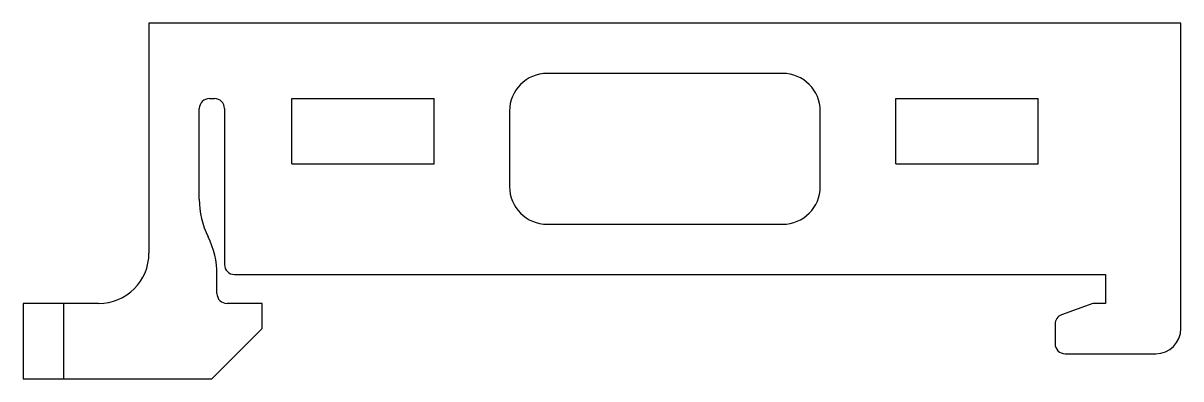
# Model space of a CAD drawing. Header units: millimetres. Extents: x -25.5 to 20.5, y -4.2 to 10.
import ezdxf

# ---------------------------------------------------------------- set-up
doc = ezdxf.new("R2010")
doc.units = ezdxf.units.MM

msp = doc.modelspace()

# ---------------------------------------------------------------- linework, layer by layer
at = {"color": 7, "linetype": 'Continuous', "lineweight": 25}
for p, q in [((-20.5, 10), (-20.5, 0.85)), ((20.5, 10), (-20.5, 10)), ((20.5, -2.15), (20.5, 10)), ((4.675, 8), (-4.675, 8)), ((-18.1, 7), (-17.9, 7)), ((-14.825, 7), (-9.175, 7)), ((-14.825, 4.4), (-14.825, 7)), ((-9.175, 4.4), (-9.175, 7)), ((9.175, 7), (14.825, 7)), ((9.175, 4.4), (9.175, 7)), ((14.825, 4.4), (14.825, 7)), ((-18.5, 3), (-18.5, 6.6)), ((-17.5, 6.6), (-17.5, 0.4)), ((-6.175, 6.5), (-6.175, 3.5)), ((6.175, 3.5), (6.175, 6.5)), ((-14.825, 4.4), (-9.175, 4.4)), ((9.175, 4.4), (14.825, 4.4)), ((-4.675, 2), (4.675, 2)), ((-17.8, -0.75), (-17.8, 0)), ((-17.1, 0), (17.5, 0)), ((17.5, 0), (17.5, -1.15)), ((-22.5, -1.15), (-25.5, -1.15)), ((-25.5, -1.15), (-25.5, -4.15)), ((-23.9, -1.15), (-23.9, -4.15)), ((-16, -1.15), (-17.4, -1.15)), ((-16, -2.15), (-16, -1.15)), ((17, -1.15), (15.763, -1.6)), ((17.5, -1.15), (17, -1.15)), ((-18, -4.15), (-16, -2.15)), ((15.5, -1.976), (15.5, -2.75)), ((15.9, -3.15), (19.5, -3.15)), ((-25.5, -4.15), (-18, -4.15))]:
    msp.add_line(p, q, dxfattribs=at)
for centre, radius, start, end in [((-4.675, 6.5), 1.5, 90, 180), ((4.675, 6.5), 1.5, 0, 90), ((-18.1, 6.6), 0.4, 90, 180), ((-17.9, 6.6), 0.4, 0, 90), ((-4.675, 3.5), 1.5, 180, 270), ((4.675, 3.5), 1.5, 270, 0), ((-15.111, 3), 3.389, 180, 206.268), ((-21.189, 0), 3.389, 0, 26.268), ((-22.5, 0.85), 2, 270, 0), ((-17.1, 0.4), 0.4, 180, 270), ((-17.4, -0.75), 0.4, 180, 270), ((15.9, -1.976), 0.4, 110, 180), ((19.5, -2.15), 1, 270, 0), ((15.9, -2.75), 0.4, 180, 270)]:
    msp.add_arc(centre, radius, start, end, dxfattribs=at)

doc.saveas('drawing.dxf')
